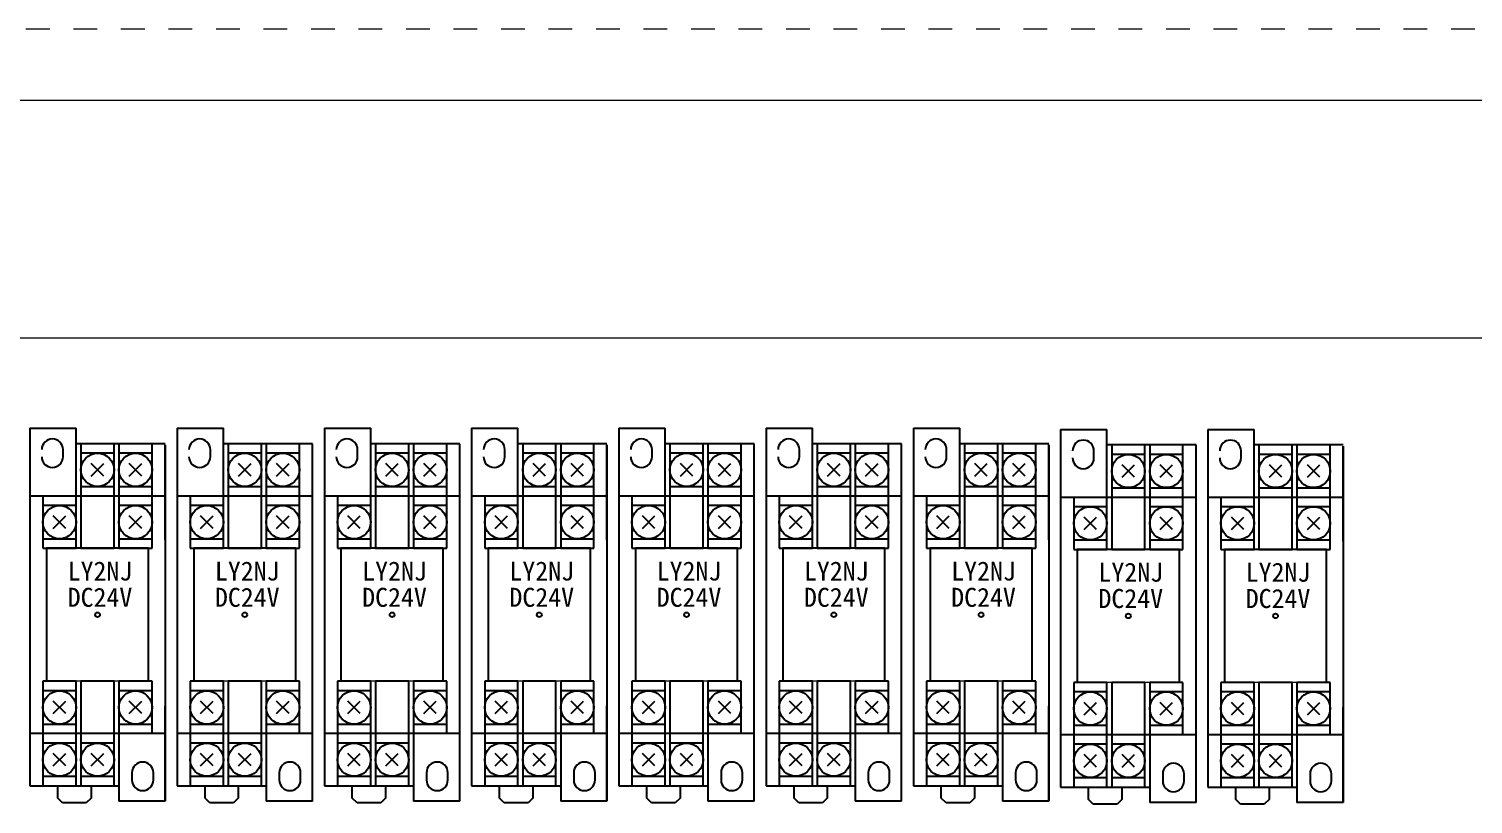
# Model space of a CAD drawing. Extents: x 35123 to 43919, y -4314 to -326.
# Drawn here: x 36348.4 to 36652.4, y -1155.5 to -992.4 of the extents above; entities that cross this region are included whole.
import ezdxf

# ---------------------------------------------------------------- set-up
doc = ezdxf.new("R2010")
doc.units = 0
doc.header["$MEASUREMENT"] = 0
doc.linetypes.add('10', pattern=[20, 5, -5, 5, -5])
for name, color, linetype in [('DIM', 1, 'Continuous'), ('TEXT', 2, 'Continuous'), ('Z_OM_OUTLINE', 7, 'Continuous'), ('外形線', 7, 'Continuous'), ('细实线层', 7, 'Continuous')]:
    doc.layers.add(name, color=color, linetype=linetype)
doc.layers.add('標注', color=95, linetype='Continuous', lineweight=13)

msp = doc.modelspace()

# ---------------------------------------------------------------- linework, layer by layer
at = {"linetype": '10', "lineweight": 0}
msp.add_line((35637.785, -992.352), (36937.785, -992.352), dxfattribs=at)
at = {"linetype": 'Continuous'}
for p, q in [((36377.097, -1079.911, 1339.858), (36377.097, -1154.911, 1339.858)), ((36470.097, -1079.911, 1339.858), (36470.097, -1154.911, 1339.858)), ((36563.097, -1079.911, 1339.858), (36563.097, -1154.911, 1339.858)), ((36625.097, -1080.161, 1339.858), (36625.097, -1155.161, 1339.858)), ((36352.097, -1101.661, 1339.858), (36352.097, -1129.661, 1339.858)), ((36373.598, -1101.661, 1339.858), (36352.097, -1101.661, 1339.858)), ((36373.598, -1129.661, 1339.858), (36373.598, -1101.661, 1339.858)), ((36383.097, -1101.661, 1339.858), (36383.097, -1129.661, 1339.858)), ((36404.598, -1101.661, 1339.858), (36383.097, -1101.661, 1339.858)), ((36404.598, -1129.661, 1339.858), (36404.598, -1101.661, 1339.858)), ((36414.097, -1101.661, 1339.858), (36414.097, -1129.661, 1339.858)), ((36435.598, -1101.661, 1339.858), (36414.097, -1101.661, 1339.858)), ((36435.598, -1129.661, 1339.858), (36435.598, -1101.661, 1339.858)), ((36445.097, -1101.661, 1339.858), (36445.097, -1129.661, 1339.858)), ((36466.598, -1101.661, 1339.858), (36445.097, -1101.661, 1339.858)), ((36466.598, -1129.661, 1339.858), (36466.598, -1101.661, 1339.858)), ((36476.097, -1101.661, 1339.858), (36476.097, -1129.661, 1339.858)), ((36497.598, -1101.661, 1339.858), (36476.097, -1101.661, 1339.858)), ((36497.598, -1129.661, 1339.858), (36497.598, -1101.661, 1339.858)), ((36507.097, -1101.661, 1339.858), (36507.097, -1129.661, 1339.858)), ((36528.598, -1101.661, 1339.858), (36507.097, -1101.661, 1339.858)), ((36528.598, -1129.661, 1339.858), (36528.598, -1101.661, 1339.858)), ((36538.097, -1101.661, 1339.858), (36538.097, -1129.661, 1339.858)), ((36559.598, -1101.661, 1339.858), (36538.097, -1101.661, 1339.858)), ((36559.598, -1129.661, 1339.858), (36559.598, -1101.661, 1339.858)), ((36569.097, -1101.911, 1339.858), (36569.097, -1129.911, 1339.858)), ((36590.598, -1101.911, 1339.858), (36569.097, -1101.911, 1339.858)), ((36590.598, -1129.911, 1339.858), (36590.598, -1101.911, 1339.858)), ((36600.097, -1101.911, 1339.858), (36600.097, -1129.911, 1339.858)), ((36621.598, -1101.911, 1339.858), (36600.097, -1101.911, 1339.858)), ((36621.598, -1129.911, 1339.858), (36621.598, -1101.911, 1339.858))]:
    msp.add_line(p, q, dxfattribs=at)
for p, q in [((36377.097, -1079.911, 1339.858), (36377.097, -1154.911, 1339.858)), ((36377.097, -1079.911, 1339.858), (36377.097, -1154.911, 1339.858)), ((36377.097, -1079.911, 1339.858), (36377.097, -1154.911, 1339.858)), ((36377.097, -1092.911, 1339.858), (36377.097, -1079.911, 1339.858)), ((36377.097, -1079.911, 1339.858), (36377.097, -1099.911, 1339.858)), ((36377.097, -1092.911, 1339.858), (36377.097, -1079.911, 1339.858)), ((36470.097, -1079.911, 1339.858), (36470.097, -1154.911, 1339.858)), ((36470.097, -1079.911, 1339.858), (36470.097, -1154.911, 1339.858)), ((36470.097, -1079.911, 1339.858), (36470.097, -1154.911, 1339.858)), ((36470.097, -1092.911, 1339.858), (36470.097, -1079.911, 1339.858)), ((36470.097, -1079.911, 1339.858), (36470.097, -1099.911, 1339.858)), ((36470.097, -1092.911, 1339.858), (36470.097, -1079.911, 1339.858)), ((36563.097, -1079.911, 1339.858), (36563.097, -1154.911, 1339.858)), ((36563.097, -1079.911, 1339.858), (36563.097, -1154.911, 1339.858)), ((36563.097, -1079.911, 1339.858), (36563.097, -1154.911, 1339.858)), ((36563.097, -1092.911, 1339.858), (36563.097, -1079.911, 1339.858)), ((36563.097, -1079.911, 1339.858), (36563.097, -1099.911, 1339.858)), ((36563.097, -1092.911, 1339.858), (36563.097, -1079.911, 1339.858)), ((36625.097, -1080.161, 1339.858), (36625.097, -1155.161, 1339.858)), ((36625.097, -1080.161, 1339.858), (36625.097, -1155.161, 1339.858)), ((36625.097, -1080.161, 1339.858), (36625.097, -1155.161, 1339.858)), ((36625.097, -1093.161, 1339.858), (36625.097, -1080.161, 1339.858)), ((36625.097, -1080.161, 1339.858), (36625.097, -1100.161, 1339.858)), ((36625.097, -1093.161, 1339.858), (36625.097, -1080.161, 1339.858)), ((36377.097, -1099.911, 1339.858), (36377.097, -1092.911, 1339.858)), ((36377.097, -1099.911, 1339.858), (36377.097, -1092.911, 1339.858)), ((36470.097, -1099.911, 1339.858), (36470.097, -1092.911, 1339.858)), ((36470.097, -1099.911, 1339.858), (36470.097, -1092.911, 1339.858)), ((36563.097, -1099.911, 1339.858), (36563.097, -1092.911, 1339.858)), ((36563.097, -1099.911, 1339.858), (36563.097, -1092.911, 1339.858)), ((36625.097, -1100.161, 1339.858), (36625.097, -1093.161, 1339.858)), ((36625.097, -1100.161, 1339.858), (36625.097, -1093.161, 1339.858)), ((36377.097, -1134.911, 1339.858), (36377.097, -1141.911, 1339.858)), ((36377.097, -1154.911, 1339.858), (36377.097, -1134.911, 1339.858)), ((36377.097, -1154.911, 1339.858), (36377.097, -1134.911, 1339.858)), ((36470.097, -1134.911, 1339.858), (36470.097, -1141.911, 1339.858)), ((36470.097, -1154.911, 1339.858), (36470.097, -1134.911, 1339.858)), ((36470.097, -1154.911, 1339.858), (36470.097, -1134.911, 1339.858)), ((36563.097, -1134.911, 1339.858), (36563.097, -1141.911, 1339.858)), ((36563.097, -1154.911, 1339.858), (36563.097, -1134.911, 1339.858)), ((36563.097, -1154.911, 1339.858), (36563.097, -1134.911, 1339.858)), ((36625.097, -1135.161, 1339.858), (36625.097, -1142.161, 1339.858)), ((36625.097, -1155.161, 1339.858), (36625.097, -1135.161, 1339.858)), ((36625.097, -1155.161, 1339.858), (36625.097, -1135.161, 1339.858))]:
    msp.add_line(p, q)
for centre in [(36362.847, -1115.661, 1339.858), (36393.847, -1115.661, 1339.858), (36424.847, -1115.661, 1339.858), (36455.847, -1115.661, 1339.858), (36486.847, -1115.661, 1339.858), (36517.847, -1115.661, 1339.858), (36548.847, -1115.661, 1339.858), (36579.847, -1115.911, 1339.858), (36610.847, -1115.911, 1339.858)]:
    msp.add_circle(centre, 0.5, dxfattribs=at)
at = {"layer": 'DIM'}
for p, q in [((36377.097, -1079.911, 1339.858), (36377.097, -1154.911, 1339.858)), ((36470.097, -1079.911, 1339.858), (36470.097, -1154.911, 1339.858)), ((36563.097, -1079.911, 1339.858), (36563.097, -1154.911, 1339.858)), ((36625.097, -1080.161, 1339.858), (36625.097, -1155.161, 1339.858))]:
    msp.add_line(p, q, dxfattribs=at)
at = {"layer": 'TEXT', "linetype": 'Continuous'}
for p, q in [((36377.097, -1079.911, 1339.858), (36377.097, -1149.911, 1339.858)), ((36470.097, -1079.911, 1339.858), (36470.097, -1149.911, 1339.858)), ((36563.097, -1079.911, 1339.858), (36563.097, -1149.911, 1339.858)), ((36625.097, -1080.161, 1339.858), (36625.097, -1150.161, 1339.858))]:
    msp.add_line(p, q, dxfattribs=at)
at = {"layer": 'Z_OM_OUTLINE'}
for p, q in [((36348.597, -1076.411, 1339.858), (36358.347, -1076.411, 1339.858)), ((36348.597, -1076.411, 1339.858), (36348.597, -1151.661, 1339.858)), ((36358.347, -1101.661, 1339.858), (36358.347, -1076.411, 1339.858)), ((36379.597, -1076.411, 1339.858), (36389.347, -1076.411, 1339.858)), ((36379.597, -1076.411, 1339.858), (36379.597, -1151.661, 1339.858)), ((36389.347, -1101.661, 1339.858), (36389.347, -1076.411, 1339.858)), ((36410.597, -1076.411, 1339.858), (36420.347, -1076.411, 1339.858)), ((36410.597, -1076.411, 1339.858), (36410.597, -1151.661, 1339.858)), ((36420.347, -1101.661, 1339.858), (36420.347, -1076.411, 1339.858)), ((36441.597, -1076.411, 1339.858), (36451.347, -1076.411, 1339.858)), ((36441.597, -1076.411, 1339.858), (36441.597, -1151.661, 1339.858)), ((36451.347, -1101.661, 1339.858), (36451.347, -1076.411, 1339.858)), ((36472.597, -1076.411, 1339.858), (36482.347, -1076.411, 1339.858)), ((36472.597, -1076.411, 1339.858), (36472.597, -1151.661, 1339.858)), ((36482.347, -1101.661, 1339.858), (36482.347, -1076.411, 1339.858)), ((36503.597, -1076.411, 1339.858), (36513.347, -1076.411, 1339.858)), ((36503.597, -1076.411, 1339.858), (36503.597, -1151.661, 1339.858)), ((36513.347, -1101.661, 1339.858), (36513.347, -1076.411, 1339.858)), ((36534.597, -1076.411, 1339.858), (36544.347, -1076.411, 1339.858)), ((36534.597, -1076.411, 1339.858), (36534.597, -1151.661, 1339.858)), ((36544.347, -1101.661, 1339.858), (36544.347, -1076.411, 1339.858)), ((36565.597, -1076.661, 1339.858), (36575.347, -1076.661, 1339.858)), ((36565.597, -1076.661, 1339.858), (36565.597, -1151.911, 1339.858)), ((36575.347, -1101.911, 1339.858), (36575.347, -1076.661, 1339.858)), ((36596.597, -1076.661, 1339.858), (36606.347, -1076.661, 1339.858)), ((36596.597, -1076.661, 1339.858), (36596.597, -1151.911, 1339.858)), ((36606.347, -1101.911, 1339.858), (36606.347, -1076.661, 1339.858)), ((36355.597, -1082.411, 1339.858), (36355.597, -1080.911, 1339.858)), ((36377.097, -1079.661, 1339.858), (36358.347, -1079.661, 1339.858)), ((36359.347, -1079.661, 1339.858), (36359.347, -1101.661, 1339.858)), ((36366.347, -1081.661, 1339.858), (36359.347, -1081.661, 1339.858)), ((36366.347, -1101.661, 1339.858), (36366.347, -1079.661, 1339.858)), ((36367.347, -1079.661, 1339.858), (36367.347, -1101.661, 1339.858)), ((36374.347, -1081.661, 1339.858), (36367.347, -1081.661, 1339.858)), ((36374.347, -1101.661, 1339.858), (36374.347, -1079.661, 1339.858)), ((36386.597, -1082.411, 1339.858), (36386.597, -1080.911, 1339.858)), ((36408.097, -1079.661, 1339.858), (36389.347, -1079.661, 1339.858)), ((36390.347, -1079.661, 1339.858), (36390.347, -1101.661, 1339.858)), ((36397.347, -1081.661, 1339.858), (36390.347, -1081.661, 1339.858)), ((36397.347, -1101.661, 1339.858), (36397.347, -1079.661, 1339.858)), ((36398.347, -1079.661, 1339.858), (36398.347, -1101.661, 1339.858)), ((36405.347, -1081.661, 1339.858), (36398.347, -1081.661, 1339.858)), ((36405.347, -1101.661, 1339.858), (36405.347, -1079.661, 1339.858)), ((36408.097, -1154.911, 1339.858), (36408.097, -1079.661, 1339.858)), ((36417.597, -1082.411, 1339.858), (36417.597, -1080.911, 1339.858)), ((36439.097, -1079.661, 1339.858), (36420.347, -1079.661, 1339.858)), ((36421.347, -1079.661, 1339.858), (36421.347, -1101.661, 1339.858)), ((36428.347, -1081.661, 1339.858), (36421.347, -1081.661, 1339.858)), ((36428.347, -1101.661, 1339.858), (36428.347, -1079.661, 1339.858)), ((36429.347, -1079.661, 1339.858), (36429.347, -1101.661, 1339.858)), ((36436.347, -1081.661, 1339.858), (36429.347, -1081.661, 1339.858)), ((36436.347, -1101.661, 1339.858), (36436.347, -1079.661, 1339.858)), ((36439.097, -1154.911, 1339.858), (36439.097, -1079.661, 1339.858)), ((36448.597, -1082.411, 1339.858), (36448.597, -1080.911, 1339.858)), ((36470.097, -1079.661, 1339.858), (36451.347, -1079.661, 1339.858)), ((36452.347, -1079.661, 1339.858), (36452.347, -1101.661, 1339.858)), ((36459.347, -1081.661, 1339.858), (36452.347, -1081.661, 1339.858)), ((36459.347, -1101.661, 1339.858), (36459.347, -1079.661, 1339.858)), ((36460.347, -1079.661, 1339.858), (36460.347, -1101.661, 1339.858)), ((36467.347, -1081.661, 1339.858), (36460.347, -1081.661, 1339.858)), ((36467.347, -1101.661, 1339.858), (36467.347, -1079.661, 1339.858)), ((36479.597, -1082.411, 1339.858), (36479.597, -1080.911, 1339.858)), ((36501.097, -1079.661, 1339.858), (36482.347, -1079.661, 1339.858)), ((36483.347, -1079.661, 1339.858), (36483.347, -1101.661, 1339.858)), ((36490.347, -1081.661, 1339.858), (36483.347, -1081.661, 1339.858)), ((36490.347, -1101.661, 1339.858), (36490.347, -1079.661, 1339.858)), ((36491.347, -1079.661, 1339.858), (36491.347, -1101.661, 1339.858)), ((36498.347, -1081.661, 1339.858), (36491.347, -1081.661, 1339.858)), ((36498.347, -1101.661, 1339.858), (36498.347, -1079.661, 1339.858)), ((36501.097, -1154.911, 1339.858), (36501.097, -1079.661, 1339.858)), ((36510.597, -1082.411, 1339.858), (36510.597, -1080.911, 1339.858)), ((36532.097, -1079.661, 1339.858), (36513.347, -1079.661, 1339.858)), ((36514.347, -1079.661, 1339.858), (36514.347, -1101.661, 1339.858)), ((36521.347, -1081.661, 1339.858), (36514.347, -1081.661, 1339.858)), ((36521.347, -1101.661, 1339.858), (36521.347, -1079.661, 1339.858)), ((36522.347, -1079.661, 1339.858), (36522.347, -1101.661, 1339.858)), ((36529.347, -1081.661, 1339.858), (36522.347, -1081.661, 1339.858)), ((36529.347, -1101.661, 1339.858), (36529.347, -1079.661, 1339.858)), ((36532.097, -1154.911, 1339.858), (36532.097, -1079.661, 1339.858)), ((36541.597, -1082.411, 1339.858), (36541.597, -1080.911, 1339.858)), ((36563.097, -1079.661, 1339.858), (36544.347, -1079.661, 1339.858)), ((36545.347, -1079.661, 1339.858), (36545.347, -1101.661, 1339.858)), ((36552.347, -1081.661, 1339.858), (36545.347, -1081.661, 1339.858)), ((36552.347, -1101.661, 1339.858), (36552.347, -1079.661, 1339.858)), ((36553.347, -1079.661, 1339.858), (36553.347, -1101.661, 1339.858)), ((36560.347, -1081.661, 1339.858), (36553.347, -1081.661, 1339.858)), ((36560.347, -1101.661, 1339.858), (36560.347, -1079.661, 1339.858)), ((36572.597, -1082.661, 1339.858), (36572.597, -1081.161, 1339.858)), ((36594.097, -1079.911, 1339.858), (36575.347, -1079.911, 1339.858)), ((36576.347, -1079.911, 1339.858), (36576.347, -1101.911, 1339.858)), ((36583.347, -1081.911, 1339.858), (36576.347, -1081.911, 1339.858)), ((36583.347, -1101.911, 1339.858), (36583.347, -1079.911, 1339.858)), ((36584.347, -1079.911, 1339.858), (36584.347, -1101.911, 1339.858)), ((36591.347, -1081.911, 1339.858), (36584.347, -1081.911, 1339.858)), ((36591.347, -1101.911, 1339.858), (36591.347, -1079.911, 1339.858)), ((36594.097, -1155.161, 1339.858), (36594.097, -1079.911, 1339.858)), ((36603.597, -1082.661, 1339.858), (36603.597, -1081.161, 1339.858)), ((36625.097, -1079.911, 1339.858), (36606.347, -1079.911, 1339.858)), ((36607.347, -1079.911, 1339.858), (36607.347, -1101.911, 1339.858)), ((36614.347, -1081.911, 1339.858), (36607.347, -1081.911, 1339.858)), ((36614.347, -1101.911, 1339.858), (36614.347, -1079.911, 1339.858)), ((36615.347, -1079.911, 1339.858), (36615.347, -1101.911, 1339.858)), ((36622.347, -1081.911, 1339.858), (36615.347, -1081.911, 1339.858)), ((36622.347, -1101.911, 1339.858), (36622.347, -1079.911, 1339.858)), ((36361.537, -1086.472, 1339.858), (36364.158, -1083.85, 1339.858)), ((36364.158, -1086.472, 1339.858), (36361.537, -1083.85, 1339.858)), ((36372.158, -1086.472, 1339.858), (36369.537, -1083.85, 1339.858)), ((36369.537, -1086.472, 1339.858), (36372.158, -1083.85, 1339.858)), ((36392.537, -1086.472, 1339.858), (36395.158, -1083.85, 1339.858)), ((36395.158, -1086.472, 1339.858), (36392.537, -1083.85, 1339.858)), ((36403.158, -1086.472, 1339.858), (36400.537, -1083.85, 1339.858)), ((36400.537, -1086.472, 1339.858), (36403.158, -1083.85, 1339.858)), ((36423.537, -1086.472, 1339.858), (36426.158, -1083.85, 1339.858)), ((36426.158, -1086.472, 1339.858), (36423.537, -1083.85, 1339.858)), ((36434.158, -1086.472, 1339.858), (36431.537, -1083.85, 1339.858)), ((36431.537, -1086.472, 1339.858), (36434.158, -1083.85, 1339.858)), ((36454.537, -1086.472, 1339.858), (36457.158, -1083.85, 1339.858)), ((36457.158, -1086.472, 1339.858), (36454.537, -1083.85, 1339.858)), ((36465.158, -1086.472, 1339.858), (36462.537, -1083.85, 1339.858)), ((36462.537, -1086.472, 1339.858), (36465.158, -1083.85, 1339.858)), ((36485.537, -1086.472, 1339.858), (36488.158, -1083.85, 1339.858)), ((36488.158, -1086.472, 1339.858), (36485.537, -1083.85, 1339.858)), ((36496.158, -1086.472, 1339.858), (36493.537, -1083.85, 1339.858)), ((36493.537, -1086.472, 1339.858), (36496.158, -1083.85, 1339.858)), ((36516.537, -1086.472, 1339.858), (36519.158, -1083.85, 1339.858)), ((36519.158, -1086.472, 1339.858), (36516.537, -1083.85, 1339.858)), ((36527.158, -1086.472, 1339.858), (36524.537, -1083.85, 1339.858)), ((36524.537, -1086.472, 1339.858), (36527.158, -1083.85, 1339.858)), ((36547.537, -1086.472, 1339.858), (36550.158, -1083.85, 1339.858)), ((36550.158, -1086.472, 1339.858), (36547.537, -1083.85, 1339.858)), ((36558.158, -1086.472, 1339.858), (36555.537, -1083.85, 1339.858)), ((36555.537, -1086.472, 1339.858), (36558.158, -1083.85, 1339.858)), ((36578.537, -1086.722, 1339.858), (36581.158, -1084.1, 1339.858)), ((36581.158, -1086.722, 1339.858), (36578.537, -1084.1, 1339.858)), ((36589.158, -1086.722, 1339.858), (36586.537, -1084.1, 1339.858)), ((36586.537, -1086.722, 1339.858), (36589.158, -1084.1, 1339.858)), ((36609.537, -1086.722, 1339.858), (36612.158, -1084.1, 1339.858)), ((36612.158, -1086.722, 1339.858), (36609.537, -1084.1, 1339.858)), ((36620.158, -1086.722, 1339.858), (36617.537, -1084.1, 1339.858)), ((36617.537, -1086.722, 1339.858), (36620.158, -1084.1, 1339.858)), ((36348.597, -1090.661, 1339.858), (36377.097, -1090.661, 1339.858)), ((36351.347, -1090.661, 1339.858), (36351.347, -1101.661, 1339.858)), ((36359.347, -1088.661, 1339.858), (36366.347, -1088.661, 1339.858)), ((36367.347, -1088.661, 1339.858), (36374.347, -1088.661, 1339.858)), ((36379.597, -1090.661, 1339.858), (36408.097, -1090.661, 1339.858)), ((36382.347, -1090.661, 1339.858), (36382.347, -1101.661, 1339.858)), ((36390.347, -1088.661, 1339.858), (36397.347, -1088.661, 1339.858)), ((36398.347, -1088.661, 1339.858), (36405.347, -1088.661, 1339.858)), ((36410.597, -1090.661, 1339.858), (36439.097, -1090.661, 1339.858)), ((36413.347, -1090.661, 1339.858), (36413.347, -1101.661, 1339.858)), ((36421.347, -1088.661, 1339.858), (36428.347, -1088.661, 1339.858)), ((36429.347, -1088.661, 1339.858), (36436.347, -1088.661, 1339.858)), ((36441.597, -1090.661, 1339.858), (36470.097, -1090.661, 1339.858)), ((36444.347, -1090.661, 1339.858), (36444.347, -1101.661, 1339.858)), ((36452.347, -1088.661, 1339.858), (36459.347, -1088.661, 1339.858)), ((36460.347, -1088.661, 1339.858), (36467.347, -1088.661, 1339.858)), ((36472.597, -1090.661, 1339.858), (36501.097, -1090.661, 1339.858)), ((36475.347, -1090.661, 1339.858), (36475.347, -1101.661, 1339.858)), ((36483.347, -1088.661, 1339.858), (36490.347, -1088.661, 1339.858)), ((36491.347, -1088.661, 1339.858), (36498.347, -1088.661, 1339.858)), ((36503.597, -1090.661, 1339.858), (36532.097, -1090.661, 1339.858)), ((36506.347, -1090.661, 1339.858), (36506.347, -1101.661, 1339.858)), ((36514.347, -1088.661, 1339.858), (36521.347, -1088.661, 1339.858)), ((36522.347, -1088.661, 1339.858), (36529.347, -1088.661, 1339.858)), ((36534.597, -1090.661, 1339.858), (36563.097, -1090.661, 1339.858)), ((36537.347, -1090.661, 1339.858), (36537.347, -1101.661, 1339.858)), ((36545.347, -1088.661, 1339.858), (36552.347, -1088.661, 1339.858)), ((36553.347, -1088.661, 1339.858), (36560.347, -1088.661, 1339.858)), ((36565.597, -1090.911, 1339.858), (36594.097, -1090.911, 1339.858)), ((36568.347, -1090.911, 1339.858), (36568.347, -1101.911, 1339.858)), ((36576.347, -1088.911, 1339.858), (36583.347, -1088.911, 1339.858)), ((36584.347, -1088.911, 1339.858), (36591.347, -1088.911, 1339.858)), ((36596.597, -1090.911, 1339.858), (36625.097, -1090.911, 1339.858)), ((36599.347, -1090.911, 1339.858), (36599.347, -1101.911, 1339.858)), ((36607.347, -1088.911, 1339.858), (36614.347, -1088.911, 1339.858)), ((36615.347, -1088.911, 1339.858), (36622.347, -1088.911, 1339.858)), ((36358.347, -1092.661, 1339.858), (36351.347, -1092.661, 1339.858)), ((36374.347, -1092.661, 1339.858), (36367.347, -1092.661, 1339.858)), ((36389.347, -1092.661, 1339.858), (36382.347, -1092.661, 1339.858)), ((36405.347, -1092.661, 1339.858), (36398.347, -1092.661, 1339.858)), ((36420.347, -1092.661, 1339.858), (36413.347, -1092.661, 1339.858)), ((36436.347, -1092.661, 1339.858), (36429.347, -1092.661, 1339.858)), ((36451.347, -1092.661, 1339.858), (36444.347, -1092.661, 1339.858)), ((36467.347, -1092.661, 1339.858), (36460.347, -1092.661, 1339.858)), ((36482.347, -1092.661, 1339.858), (36475.347, -1092.661, 1339.858)), ((36498.347, -1092.661, 1339.858), (36491.347, -1092.661, 1339.858)), ((36513.347, -1092.661, 1339.858), (36506.347, -1092.661, 1339.858)), ((36529.347, -1092.661, 1339.858), (36522.347, -1092.661, 1339.858)), ((36544.347, -1092.661, 1339.858), (36537.347, -1092.661, 1339.858)), ((36560.347, -1092.661, 1339.858), (36553.347, -1092.661, 1339.858)), ((36575.347, -1092.911, 1339.858), (36568.347, -1092.911, 1339.858)), ((36591.347, -1092.911, 1339.858), (36584.347, -1092.911, 1339.858)), ((36606.347, -1092.911, 1339.858), (36599.347, -1092.911, 1339.858)), ((36622.347, -1092.911, 1339.858), (36615.347, -1092.911, 1339.858)), ((36356.158, -1097.472, 1339.858), (36353.537, -1094.85, 1339.858)), ((36353.537, -1097.472, 1339.858), (36356.158, -1094.85, 1339.858)), ((36372.158, -1097.472, 1339.858), (36369.537, -1094.85, 1339.858)), ((36369.537, -1097.472, 1339.858), (36372.158, -1094.85, 1339.858)), ((36387.158, -1097.472, 1339.858), (36384.537, -1094.85, 1339.858)), ((36384.537, -1097.472, 1339.858), (36387.158, -1094.85, 1339.858)), ((36403.158, -1097.472, 1339.858), (36400.537, -1094.85, 1339.858)), ((36400.537, -1097.472, 1339.858), (36403.158, -1094.85, 1339.858)), ((36418.158, -1097.472, 1339.858), (36415.537, -1094.85, 1339.858)), ((36415.537, -1097.472, 1339.858), (36418.158, -1094.85, 1339.858)), ((36434.158, -1097.472, 1339.858), (36431.537, -1094.85, 1339.858)), ((36431.537, -1097.472, 1339.858), (36434.158, -1094.85, 1339.858)), ((36449.158, -1097.472, 1339.858), (36446.537, -1094.85, 1339.858)), ((36446.537, -1097.472, 1339.858), (36449.158, -1094.85, 1339.858)), ((36465.158, -1097.472, 1339.858), (36462.537, -1094.85, 1339.858)), ((36462.537, -1097.472, 1339.858), (36465.158, -1094.85, 1339.858)), ((36480.158, -1097.472, 1339.858), (36477.537, -1094.85, 1339.858)), ((36477.537, -1097.472, 1339.858), (36480.158, -1094.85, 1339.858)), ((36496.158, -1097.472, 1339.858), (36493.537, -1094.85, 1339.858)), ((36493.537, -1097.472, 1339.858), (36496.158, -1094.85, 1339.858)), ((36511.158, -1097.472, 1339.858), (36508.537, -1094.85, 1339.858)), ((36508.537, -1097.472, 1339.858), (36511.158, -1094.85, 1339.858)), ((36527.158, -1097.472, 1339.858), (36524.537, -1094.85, 1339.858)), ((36524.537, -1097.472, 1339.858), (36527.158, -1094.85, 1339.858)), ((36542.158, -1097.472, 1339.858), (36539.537, -1094.85, 1339.858)), ((36539.537, -1097.472, 1339.858), (36542.158, -1094.85, 1339.858)), ((36558.158, -1097.472, 1339.858), (36555.537, -1094.85, 1339.858)), ((36555.537, -1097.472, 1339.858), (36558.158, -1094.85, 1339.858)), ((36573.158, -1097.722, 1339.858), (36570.537, -1095.1, 1339.858)), ((36570.537, -1097.722, 1339.858), (36573.158, -1095.1, 1339.858)), ((36589.158, -1097.722, 1339.858), (36586.537, -1095.1, 1339.858)), ((36586.537, -1097.722, 1339.858), (36589.158, -1095.1, 1339.858)), ((36604.158, -1097.722, 1339.858), (36601.537, -1095.1, 1339.858)), ((36601.537, -1097.722, 1339.858), (36604.158, -1095.1, 1339.858)), ((36620.158, -1097.722, 1339.858), (36617.537, -1095.1, 1339.858)), ((36617.537, -1097.722, 1339.858), (36620.158, -1095.1, 1339.858)), ((36351.347, -1099.661, 1339.858), (36358.347, -1099.661, 1339.858)), ((36367.347, -1099.661, 1339.858), (36374.347, -1099.661, 1339.858)), ((36382.347, -1099.661, 1339.858), (36389.347, -1099.661, 1339.858)), ((36398.347, -1099.661, 1339.858), (36405.347, -1099.661, 1339.858)), ((36413.347, -1099.661, 1339.858), (36420.347, -1099.661, 1339.858)), ((36429.347, -1099.661, 1339.858), (36436.347, -1099.661, 1339.858)), ((36444.347, -1099.661, 1339.858), (36451.347, -1099.661, 1339.858)), ((36460.347, -1099.661, 1339.858), (36467.347, -1099.661, 1339.858)), ((36475.347, -1099.661, 1339.858), (36482.347, -1099.661, 1339.858)), ((36491.347, -1099.661, 1339.858), (36498.347, -1099.661, 1339.858)), ((36506.347, -1099.661, 1339.858), (36513.347, -1099.661, 1339.858)), ((36522.347, -1099.661, 1339.858), (36529.347, -1099.661, 1339.858)), ((36537.347, -1099.661, 1339.858), (36544.347, -1099.661, 1339.858)), ((36553.347, -1099.661, 1339.858), (36560.347, -1099.661, 1339.858)), ((36568.347, -1099.911, 1339.858), (36575.347, -1099.911, 1339.858)), ((36584.347, -1099.911, 1339.858), (36591.347, -1099.911, 1339.858)), ((36599.347, -1099.911, 1339.858), (36606.347, -1099.911, 1339.858)), ((36615.347, -1099.911, 1339.858), (36622.347, -1099.911, 1339.858)), ((36351.347, -1101.661, 1339.858), (36358.347, -1101.661, 1339.858)), ((36359.347, -1101.661, 1339.858), (36366.347, -1101.661, 1339.858)), ((36367.347, -1101.661, 1339.858), (36374.347, -1101.661, 1339.858)), ((36382.347, -1101.661, 1339.858), (36389.347, -1101.661, 1339.858)), ((36390.347, -1101.661, 1339.858), (36397.347, -1101.661, 1339.858)), ((36398.347, -1101.661, 1339.858), (36405.347, -1101.661, 1339.858)), ((36413.347, -1101.661, 1339.858), (36420.347, -1101.661, 1339.858)), ((36421.347, -1101.661, 1339.858), (36428.347, -1101.661, 1339.858)), ((36429.347, -1101.661, 1339.858), (36436.347, -1101.661, 1339.858)), ((36444.347, -1101.661, 1339.858), (36451.347, -1101.661, 1339.858)), ((36452.347, -1101.661, 1339.858), (36459.347, -1101.661, 1339.858)), ((36460.347, -1101.661, 1339.858), (36467.347, -1101.661, 1339.858)), ((36475.347, -1101.661, 1339.858), (36482.347, -1101.661, 1339.858)), ((36483.347, -1101.661, 1339.858), (36490.347, -1101.661, 1339.858)), ((36491.347, -1101.661, 1339.858), (36498.347, -1101.661, 1339.858)), ((36506.347, -1101.661, 1339.858), (36513.347, -1101.661, 1339.858)), ((36514.347, -1101.661, 1339.858), (36521.347, -1101.661, 1339.858)), ((36522.347, -1101.661, 1339.858), (36529.347, -1101.661, 1339.858)), ((36537.347, -1101.661, 1339.858), (36544.347, -1101.661, 1339.858)), ((36545.347, -1101.661, 1339.858), (36552.347, -1101.661, 1339.858)), ((36553.347, -1101.661, 1339.858), (36560.347, -1101.661, 1339.858)), ((36568.347, -1101.911, 1339.858), (36575.347, -1101.911, 1339.858)), ((36576.347, -1101.911, 1339.858), (36583.347, -1101.911, 1339.858)), ((36584.347, -1101.911, 1339.858), (36591.347, -1101.911, 1339.858)), ((36599.347, -1101.911, 1339.858), (36606.347, -1101.911, 1339.858)), ((36607.347, -1101.911, 1339.858), (36614.347, -1101.911, 1339.858)), ((36615.347, -1101.911, 1339.858), (36622.347, -1101.911, 1339.858)), ((36358.347, -1129.661, 1339.858), (36351.347, -1129.661, 1339.858)), ((36351.347, -1129.661, 1339.858), (36351.347, -1151.661, 1339.858)), ((36358.347, -1151.661, 1339.858), (36358.347, -1129.661, 1339.858)), ((36366.347, -1129.661, 1339.858), (36359.347, -1129.661, 1339.858)), ((36359.347, -1129.661, 1339.858), (36359.347, -1151.661, 1339.858)), ((36366.347, -1151.661, 1339.858), (36366.347, -1129.661, 1339.858)), ((36374.347, -1129.661, 1339.858), (36367.347, -1129.661, 1339.858)), ((36367.347, -1129.661, 1339.858), (36367.347, -1154.911, 1339.858)), ((36374.347, -1140.661, 1339.858), (36374.347, -1129.661, 1339.858)), ((36389.347, -1129.661, 1339.858), (36382.347, -1129.661, 1339.858)), ((36382.347, -1129.661, 1339.858), (36382.347, -1151.661, 1339.858)), ((36389.347, -1151.661, 1339.858), (36389.347, -1129.661, 1339.858)), ((36397.347, -1129.661, 1339.858), (36390.347, -1129.661, 1339.858)), ((36390.347, -1129.661, 1339.858), (36390.347, -1151.661, 1339.858)), ((36397.347, -1151.661, 1339.858), (36397.347, -1129.661, 1339.858)), ((36405.347, -1129.661, 1339.858), (36398.347, -1129.661, 1339.858)), ((36398.347, -1129.661, 1339.858), (36398.347, -1154.911, 1339.858)), ((36405.347, -1140.661, 1339.858), (36405.347, -1129.661, 1339.858)), ((36420.347, -1129.661, 1339.858), (36413.347, -1129.661, 1339.858)), ((36413.347, -1129.661, 1339.858), (36413.347, -1151.661, 1339.858)), ((36420.347, -1151.661, 1339.858), (36420.347, -1129.661, 1339.858)), ((36428.347, -1129.661, 1339.858), (36421.347, -1129.661, 1339.858)), ((36421.347, -1129.661, 1339.858), (36421.347, -1151.661, 1339.858)), ((36428.347, -1151.661, 1339.858), (36428.347, -1129.661, 1339.858)), ((36436.347, -1129.661, 1339.858), (36429.347, -1129.661, 1339.858)), ((36429.347, -1129.661, 1339.858), (36429.347, -1154.911, 1339.858)), ((36436.347, -1140.661, 1339.858), (36436.347, -1129.661, 1339.858)), ((36451.347, -1129.661, 1339.858), (36444.347, -1129.661, 1339.858)), ((36444.347, -1129.661, 1339.858), (36444.347, -1151.661, 1339.858)), ((36451.347, -1151.661, 1339.858), (36451.347, -1129.661, 1339.858)), ((36459.347, -1129.661, 1339.858), (36452.347, -1129.661, 1339.858)), ((36452.347, -1129.661, 1339.858), (36452.347, -1151.661, 1339.858)), ((36459.347, -1151.661, 1339.858), (36459.347, -1129.661, 1339.858)), ((36467.347, -1129.661, 1339.858), (36460.347, -1129.661, 1339.858)), ((36460.347, -1129.661, 1339.858), (36460.347, -1154.911, 1339.858)), ((36467.347, -1140.661, 1339.858), (36467.347, -1129.661, 1339.858)), ((36482.347, -1129.661, 1339.858), (36475.347, -1129.661, 1339.858)), ((36475.347, -1129.661, 1339.858), (36475.347, -1151.661, 1339.858)), ((36482.347, -1151.661, 1339.858), (36482.347, -1129.661, 1339.858)), ((36490.347, -1129.661, 1339.858), (36483.347, -1129.661, 1339.858)), ((36483.347, -1129.661, 1339.858), (36483.347, -1151.661, 1339.858)), ((36490.347, -1151.661, 1339.858), (36490.347, -1129.661, 1339.858)), ((36498.347, -1129.661, 1339.858), (36491.347, -1129.661, 1339.858)), ((36491.347, -1129.661, 1339.858), (36491.347, -1154.911, 1339.858)), ((36498.347, -1140.661, 1339.858), (36498.347, -1129.661, 1339.858)), ((36513.347, -1129.661, 1339.858), (36506.347, -1129.661, 1339.858)), ((36506.347, -1129.661, 1339.858), (36506.347, -1151.661, 1339.858)), ((36513.347, -1151.661, 1339.858), (36513.347, -1129.661, 1339.858)), ((36521.347, -1129.661, 1339.858), (36514.347, -1129.661, 1339.858)), ((36514.347, -1129.661, 1339.858), (36514.347, -1151.661, 1339.858)), ((36521.347, -1151.661, 1339.858), (36521.347, -1129.661, 1339.858)), ((36529.347, -1129.661, 1339.858), (36522.347, -1129.661, 1339.858)), ((36522.347, -1129.661, 1339.858), (36522.347, -1154.911, 1339.858)), ((36529.347, -1140.661, 1339.858), (36529.347, -1129.661, 1339.858)), ((36544.347, -1129.661, 1339.858), (36537.347, -1129.661, 1339.858)), ((36537.347, -1129.661, 1339.858), (36537.347, -1151.661, 1339.858)), ((36544.347, -1151.661, 1339.858), (36544.347, -1129.661, 1339.858)), ((36552.347, -1129.661, 1339.858), (36545.347, -1129.661, 1339.858)), ((36545.347, -1129.661, 1339.858), (36545.347, -1151.661, 1339.858)), ((36552.347, -1151.661, 1339.858), (36552.347, -1129.661, 1339.858)), ((36560.347, -1129.661, 1339.858), (36553.347, -1129.661, 1339.858)), ((36553.347, -1129.661, 1339.858), (36553.347, -1154.911, 1339.858)), ((36560.347, -1140.661, 1339.858), (36560.347, -1129.661, 1339.858)), ((36575.347, -1129.911, 1339.858), (36568.347, -1129.911, 1339.858)), ((36568.347, -1129.911, 1339.858), (36568.347, -1151.911, 1339.858)), ((36575.347, -1151.911, 1339.858), (36575.347, -1129.911, 1339.858)), ((36583.347, -1129.911, 1339.858), (36576.347, -1129.911, 1339.858)), ((36576.347, -1129.911, 1339.858), (36576.347, -1151.911, 1339.858)), ((36583.347, -1151.911, 1339.858), (36583.347, -1129.911, 1339.858)), ((36591.347, -1129.911, 1339.858), (36584.347, -1129.911, 1339.858)), ((36584.347, -1129.911, 1339.858), (36584.347, -1155.161, 1339.858)), ((36591.347, -1140.911, 1339.858), (36591.347, -1129.911, 1339.858)), ((36606.347, -1129.911, 1339.858), (36599.347, -1129.911, 1339.858)), ((36599.347, -1129.911, 1339.858), (36599.347, -1151.911, 1339.858)), ((36606.347, -1151.911, 1339.858), (36606.347, -1129.911, 1339.858)), ((36614.347, -1129.911, 1339.858), (36607.347, -1129.911, 1339.858)), ((36607.347, -1129.911, 1339.858), (36607.347, -1151.911, 1339.858)), ((36614.347, -1151.911, 1339.858), (36614.347, -1129.911, 1339.858)), ((36622.347, -1129.911, 1339.858), (36615.347, -1129.911, 1339.858)), ((36615.347, -1129.911, 1339.858), (36615.347, -1155.161, 1339.858)), ((36622.347, -1140.911, 1339.858), (36622.347, -1129.911, 1339.858)), ((36358.347, -1131.661, 1339.858), (36351.347, -1131.661, 1339.858)), ((36356.158, -1136.472, 1339.858), (36353.537, -1133.85, 1339.858)), ((36353.537, -1136.472, 1339.858), (36356.158, -1133.85, 1339.858)), ((36374.347, -1131.661, 1339.858), (36367.347, -1131.661, 1339.858)), ((36372.158, -1136.472, 1339.858), (36369.537, -1133.85, 1339.858)), ((36369.537, -1136.472, 1339.858), (36372.158, -1133.85, 1339.858)), ((36389.347, -1131.661, 1339.858), (36382.347, -1131.661, 1339.858)), ((36387.158, -1136.472, 1339.858), (36384.537, -1133.85, 1339.858)), ((36384.537, -1136.472, 1339.858), (36387.158, -1133.85, 1339.858)), ((36405.347, -1131.661, 1339.858), (36398.347, -1131.661, 1339.858)), ((36403.158, -1136.472, 1339.858), (36400.537, -1133.85, 1339.858)), ((36400.537, -1136.472, 1339.858), (36403.158, -1133.85, 1339.858)), ((36420.347, -1131.661, 1339.858), (36413.347, -1131.661, 1339.858)), ((36418.158, -1136.472, 1339.858), (36415.537, -1133.85, 1339.858)), ((36415.537, -1136.472, 1339.858), (36418.158, -1133.85, 1339.858)), ((36436.347, -1131.661, 1339.858), (36429.347, -1131.661, 1339.858)), ((36434.158, -1136.472, 1339.858), (36431.537, -1133.85, 1339.858)), ((36431.537, -1136.472, 1339.858), (36434.158, -1133.85, 1339.858)), ((36451.347, -1131.661, 1339.858), (36444.347, -1131.661, 1339.858)), ((36449.158, -1136.472, 1339.858), (36446.537, -1133.85, 1339.858)), ((36446.537, -1136.472, 1339.858), (36449.158, -1133.85, 1339.858)), ((36467.347, -1131.661, 1339.858), (36460.347, -1131.661, 1339.858)), ((36465.158, -1136.472, 1339.858), (36462.537, -1133.85, 1339.858)), ((36462.537, -1136.472, 1339.858), (36465.158, -1133.85, 1339.858)), ((36482.347, -1131.661, 1339.858), (36475.347, -1131.661, 1339.858)), ((36480.158, -1136.472, 1339.858), (36477.537, -1133.85, 1339.858)), ((36477.537, -1136.472, 1339.858), (36480.158, -1133.85, 1339.858)), ((36498.347, -1131.661, 1339.858), (36491.347, -1131.661, 1339.858)), ((36496.158, -1136.472, 1339.858), (36493.537, -1133.85, 1339.858)), ((36493.537, -1136.472, 1339.858), (36496.158, -1133.85, 1339.858)), ((36513.347, -1131.661, 1339.858), (36506.347, -1131.661, 1339.858)), ((36511.158, -1136.472, 1339.858), (36508.537, -1133.85, 1339.858)), ((36508.537, -1136.472, 1339.858), (36511.158, -1133.85, 1339.858)), ((36529.347, -1131.661, 1339.858), (36522.347, -1131.661, 1339.858)), ((36527.158, -1136.472, 1339.858), (36524.537, -1133.85, 1339.858)), ((36524.537, -1136.472, 1339.858), (36527.158, -1133.85, 1339.858)), ((36544.347, -1131.661, 1339.858), (36537.347, -1131.661, 1339.858)), ((36542.158, -1136.472, 1339.858), (36539.537, -1133.85, 1339.858)), ((36539.537, -1136.472, 1339.858), (36542.158, -1133.85, 1339.858)), ((36560.347, -1131.661, 1339.858), (36553.347, -1131.661, 1339.858)), ((36558.158, -1136.472, 1339.858), (36555.537, -1133.85, 1339.858)), ((36555.537, -1136.472, 1339.858), (36558.158, -1133.85, 1339.858)), ((36575.347, -1131.911, 1339.858), (36568.347, -1131.911, 1339.858)), ((36591.347, -1131.911, 1339.858), (36584.347, -1131.911, 1339.858)), ((36606.347, -1131.911, 1339.858), (36599.347, -1131.911, 1339.858)), ((36622.347, -1131.911, 1339.858), (36615.347, -1131.911, 1339.858)), ((36573.158, -1136.722, 1339.858), (36570.537, -1134.1, 1339.858)), ((36570.537, -1136.722, 1339.858), (36573.158, -1134.1, 1339.858)), ((36589.158, -1136.722, 1339.858), (36586.537, -1134.1, 1339.858)), ((36586.537, -1136.722, 1339.858), (36589.158, -1134.1, 1339.858)), ((36604.158, -1136.722, 1339.858), (36601.537, -1134.1, 1339.858)), ((36601.537, -1136.722, 1339.858), (36604.158, -1134.1, 1339.858)), ((36620.158, -1136.722, 1339.858), (36617.537, -1134.1, 1339.858)), ((36617.537, -1136.722, 1339.858), (36620.158, -1134.1, 1339.858)), ((36351.347, -1138.661, 1339.858), (36358.347, -1138.661, 1339.858)), ((36367.347, -1138.661, 1339.858), (36374.347, -1138.661, 1339.858)), ((36382.347, -1138.661, 1339.858), (36389.347, -1138.661, 1339.858)), ((36398.347, -1138.661, 1339.858), (36405.347, -1138.661, 1339.858)), ((36413.347, -1138.661, 1339.858), (36420.347, -1138.661, 1339.858)), ((36429.347, -1138.661, 1339.858), (36436.347, -1138.661, 1339.858)), ((36444.347, -1138.661, 1339.858), (36451.347, -1138.661, 1339.858)), ((36460.347, -1138.661, 1339.858), (36467.347, -1138.661, 1339.858)), ((36475.347, -1138.661, 1339.858), (36482.347, -1138.661, 1339.858)), ((36491.347, -1138.661, 1339.858), (36498.347, -1138.661, 1339.858)), ((36506.347, -1138.661, 1339.858), (36513.347, -1138.661, 1339.858)), ((36522.347, -1138.661, 1339.858), (36529.347, -1138.661, 1339.858)), ((36537.347, -1138.661, 1339.858), (36544.347, -1138.661, 1339.858)), ((36553.347, -1138.661, 1339.858), (36560.347, -1138.661, 1339.858)), ((36568.347, -1138.911, 1339.858), (36575.347, -1138.911, 1339.858)), ((36584.347, -1138.911, 1339.858), (36591.347, -1138.911, 1339.858)), ((36599.347, -1138.911, 1339.858), (36606.347, -1138.911, 1339.858)), ((36615.347, -1138.911, 1339.858), (36622.347, -1138.911, 1339.858)), ((36377.097, -1140.661, 1339.858), (36348.597, -1140.661, 1339.858)), ((36358.347, -1142.661, 1339.858), (36351.347, -1142.661, 1339.858)), ((36366.347, -1142.661, 1339.858), (36359.347, -1142.661, 1339.858)), ((36408.097, -1140.661, 1339.858), (36379.597, -1140.661, 1339.858)), ((36389.347, -1142.661, 1339.858), (36382.347, -1142.661, 1339.858)), ((36397.347, -1142.661, 1339.858), (36390.347, -1142.661, 1339.858)), ((36439.097, -1140.661, 1339.858), (36410.597, -1140.661, 1339.858)), ((36420.347, -1142.661, 1339.858), (36413.347, -1142.661, 1339.858)), ((36428.347, -1142.661, 1339.858), (36421.347, -1142.661, 1339.858)), ((36470.097, -1140.661, 1339.858), (36441.597, -1140.661, 1339.858)), ((36451.347, -1142.661, 1339.858), (36444.347, -1142.661, 1339.858)), ((36459.347, -1142.661, 1339.858), (36452.347, -1142.661, 1339.858)), ((36501.097, -1140.661, 1339.858), (36472.597, -1140.661, 1339.858)), ((36482.347, -1142.661, 1339.858), (36475.347, -1142.661, 1339.858)), ((36490.347, -1142.661, 1339.858), (36483.347, -1142.661, 1339.858)), ((36532.097, -1140.661, 1339.858), (36503.597, -1140.661, 1339.858)), ((36513.347, -1142.661, 1339.858), (36506.347, -1142.661, 1339.858)), ((36521.347, -1142.661, 1339.858), (36514.347, -1142.661, 1339.858)), ((36563.097, -1140.661, 1339.858), (36534.597, -1140.661, 1339.858)), ((36544.347, -1142.661, 1339.858), (36537.347, -1142.661, 1339.858)), ((36552.347, -1142.661, 1339.858), (36545.347, -1142.661, 1339.858)), ((36594.097, -1140.911, 1339.858), (36565.597, -1140.911, 1339.858)), ((36575.347, -1142.911, 1339.858), (36568.347, -1142.911, 1339.858)), ((36583.347, -1142.911, 1339.858), (36576.347, -1142.911, 1339.858)), ((36625.097, -1140.911, 1339.858), (36596.597, -1140.911, 1339.858)), ((36606.347, -1142.911, 1339.858), (36599.347, -1142.911, 1339.858)), ((36614.347, -1142.911, 1339.858), (36607.347, -1142.911, 1339.858)), ((36356.158, -1147.472, 1339.858), (36353.537, -1144.85, 1339.858)), ((36353.537, -1147.472, 1339.858), (36356.158, -1144.85, 1339.858)), ((36364.158, -1147.472, 1339.858), (36361.537, -1144.85, 1339.858)), ((36361.537, -1147.472, 1339.858), (36364.158, -1144.85, 1339.858)), ((36387.158, -1147.472, 1339.858), (36384.537, -1144.85, 1339.858)), ((36384.537, -1147.472, 1339.858), (36387.158, -1144.85, 1339.858)), ((36395.158, -1147.472, 1339.858), (36392.537, -1144.85, 1339.858)), ((36392.537, -1147.472, 1339.858), (36395.158, -1144.85, 1339.858)), ((36418.158, -1147.472, 1339.858), (36415.537, -1144.85, 1339.858)), ((36415.537, -1147.472, 1339.858), (36418.158, -1144.85, 1339.858)), ((36426.158, -1147.472, 1339.858), (36423.537, -1144.85, 1339.858)), ((36423.537, -1147.472, 1339.858), (36426.158, -1144.85, 1339.858)), ((36449.158, -1147.472, 1339.858), (36446.537, -1144.85, 1339.858)), ((36446.537, -1147.472, 1339.858), (36449.158, -1144.85, 1339.858)), ((36457.158, -1147.472, 1339.858), (36454.537, -1144.85, 1339.858)), ((36454.537, -1147.472, 1339.858), (36457.158, -1144.85, 1339.858)), ((36480.158, -1147.472, 1339.858), (36477.537, -1144.85, 1339.858)), ((36477.537, -1147.472, 1339.858), (36480.158, -1144.85, 1339.858)), ((36488.158, -1147.472, 1339.858), (36485.537, -1144.85, 1339.858)), ((36485.537, -1147.472, 1339.858), (36488.158, -1144.85, 1339.858)), ((36511.158, -1147.472, 1339.858), (36508.537, -1144.85, 1339.858)), ((36508.537, -1147.472, 1339.858), (36511.158, -1144.85, 1339.858)), ((36519.158, -1147.472, 1339.858), (36516.537, -1144.85, 1339.858)), ((36516.537, -1147.472, 1339.858), (36519.158, -1144.85, 1339.858)), ((36542.158, -1147.472, 1339.858), (36539.537, -1144.85, 1339.858)), ((36539.537, -1147.472, 1339.858), (36542.158, -1144.85, 1339.858)), ((36550.158, -1147.472, 1339.858), (36547.537, -1144.85, 1339.858)), ((36547.537, -1147.472, 1339.858), (36550.158, -1144.85, 1339.858)), ((36573.158, -1147.722, 1339.858), (36570.537, -1145.1, 1339.858)), ((36570.537, -1147.722, 1339.858), (36573.158, -1145.1, 1339.858)), ((36581.158, -1147.722, 1339.858), (36578.537, -1145.1, 1339.858)), ((36578.537, -1147.722, 1339.858), (36581.158, -1145.1, 1339.858)), ((36604.158, -1147.722, 1339.858), (36601.537, -1145.1, 1339.858)), ((36601.537, -1147.722, 1339.858), (36604.158, -1145.1, 1339.858)), ((36612.158, -1147.722, 1339.858), (36609.537, -1145.1, 1339.858)), ((36609.537, -1147.722, 1339.858), (36612.158, -1145.1, 1339.858)), ((36370.097, -1148.911, 1339.858), (36370.097, -1150.411, 1339.858)), ((36374.597, -1150.411, 1339.858), (36374.597, -1148.911, 1339.858)), ((36401.097, -1148.911, 1339.858), (36401.097, -1150.411, 1339.858)), ((36405.597, -1150.411, 1339.858), (36405.597, -1148.911, 1339.858)), ((36432.097, -1148.911, 1339.858), (36432.097, -1150.411, 1339.858)), ((36436.597, -1150.411, 1339.858), (36436.597, -1148.911, 1339.858)), ((36463.097, -1148.911, 1339.858), (36463.097, -1150.411, 1339.858)), ((36467.597, -1150.411, 1339.858), (36467.597, -1148.911, 1339.858)), ((36494.097, -1148.911, 1339.858), (36494.097, -1150.411, 1339.858)), ((36498.597, -1150.411, 1339.858), (36498.597, -1148.911, 1339.858)), ((36525.097, -1148.911, 1339.858), (36525.097, -1150.411, 1339.858)), ((36529.597, -1150.411, 1339.858), (36529.597, -1148.911, 1339.858)), ((36556.097, -1148.911, 1339.858), (36556.097, -1150.411, 1339.858)), ((36560.597, -1150.411, 1339.858), (36560.597, -1148.911, 1339.858)), ((36587.097, -1149.161, 1339.858), (36587.097, -1150.661, 1339.858)), ((36591.597, -1150.661, 1339.858), (36591.597, -1149.161, 1339.858)), ((36618.097, -1149.161, 1339.858), (36618.097, -1150.661, 1339.858)), ((36622.597, -1150.661, 1339.858), (36622.597, -1149.161, 1339.858)), ((36348.597, -1151.661, 1339.858), (36367.347, -1151.661, 1339.858)), ((36351.347, -1149.661, 1339.858), (36358.347, -1149.661, 1339.858)), ((36354.472, -1154.261, 1339.858), (36354.472, -1151.661, 1339.858)), ((36359.347, -1149.661, 1339.858), (36366.347, -1149.661, 1339.858)), ((36361.472, -1151.661, 1339.858), (36361.472, -1154.261, 1339.858)), ((36379.597, -1151.661, 1339.858), (36398.347, -1151.661, 1339.858)), ((36382.347, -1149.661, 1339.858), (36389.347, -1149.661, 1339.858)), ((36385.472, -1154.261, 1339.858), (36385.472, -1151.661, 1339.858)), ((36390.347, -1149.661, 1339.858), (36397.347, -1149.661, 1339.858)), ((36392.472, -1151.661, 1339.858), (36392.472, -1154.261, 1339.858)), ((36410.597, -1151.661, 1339.858), (36429.347, -1151.661, 1339.858)), ((36413.347, -1149.661, 1339.858), (36420.347, -1149.661, 1339.858)), ((36416.472, -1154.261, 1339.858), (36416.472, -1151.661, 1339.858)), ((36421.347, -1149.661, 1339.858), (36428.347, -1149.661, 1339.858)), ((36423.472, -1151.661, 1339.858), (36423.472, -1154.261, 1339.858)), ((36441.597, -1151.661, 1339.858), (36460.347, -1151.661, 1339.858)), ((36444.347, -1149.661, 1339.858), (36451.347, -1149.661, 1339.858)), ((36447.472, -1154.261, 1339.858), (36447.472, -1151.661, 1339.858)), ((36452.347, -1149.661, 1339.858), (36459.347, -1149.661, 1339.858)), ((36454.472, -1151.661, 1339.858), (36454.472, -1154.261, 1339.858)), ((36472.597, -1151.661, 1339.858), (36491.347, -1151.661, 1339.858)), ((36475.347, -1149.661, 1339.858), (36482.347, -1149.661, 1339.858)), ((36478.472, -1154.261, 1339.858), (36478.472, -1151.661, 1339.858)), ((36483.347, -1149.661, 1339.858), (36490.347, -1149.661, 1339.858)), ((36485.472, -1151.661, 1339.858), (36485.472, -1154.261, 1339.858)), ((36503.597, -1151.661, 1339.858), (36522.347, -1151.661, 1339.858)), ((36506.347, -1149.661, 1339.858), (36513.347, -1149.661, 1339.858)), ((36509.472, -1154.261, 1339.858), (36509.472, -1151.661, 1339.858)), ((36514.347, -1149.661, 1339.858), (36521.347, -1149.661, 1339.858)), ((36516.472, -1151.661, 1339.858), (36516.472, -1154.261, 1339.858)), ((36534.597, -1151.661, 1339.858), (36553.347, -1151.661, 1339.858)), ((36537.347, -1149.661, 1339.858), (36544.347, -1149.661, 1339.858)), ((36540.472, -1154.261, 1339.858), (36540.472, -1151.661, 1339.858)), ((36545.347, -1149.661, 1339.858), (36552.347, -1149.661, 1339.858)), ((36547.472, -1151.661, 1339.858), (36547.472, -1154.261, 1339.858)), ((36565.597, -1151.911, 1339.858), (36584.347, -1151.911, 1339.858)), ((36568.347, -1149.911, 1339.858), (36575.347, -1149.911, 1339.858)), ((36571.472, -1154.511, 1339.858), (36571.472, -1151.911, 1339.858)), ((36576.347, -1149.911, 1339.858), (36583.347, -1149.911, 1339.858)), ((36578.472, -1151.911, 1339.858), (36578.472, -1154.511, 1339.858)), ((36596.597, -1151.911, 1339.858), (36615.347, -1151.911, 1339.858)), ((36599.347, -1149.911, 1339.858), (36606.347, -1149.911, 1339.858)), ((36602.472, -1154.511, 1339.858), (36602.472, -1151.911, 1339.858)), ((36607.347, -1149.911, 1339.858), (36614.347, -1149.911, 1339.858)), ((36609.472, -1151.911, 1339.858), (36609.472, -1154.511, 1339.858)), ((36355.472, -1155.261, 1339.858), (36354.472, -1154.261, 1339.858)), ((36360.472, -1155.261, 1339.858), (36355.472, -1155.261, 1339.858)), ((36361.472, -1154.261, 1339.858), (36360.472, -1155.261, 1339.858)), ((36377.097, -1154.911, 1339.858), (36367.347, -1154.911, 1339.858)), ((36386.472, -1155.261, 1339.858), (36385.472, -1154.261, 1339.858)), ((36391.472, -1155.261, 1339.858), (36386.472, -1155.261, 1339.858)), ((36392.472, -1154.261, 1339.858), (36391.472, -1155.261, 1339.858)), ((36408.097, -1154.911, 1339.858), (36398.347, -1154.911, 1339.858)), ((36417.472, -1155.261, 1339.858), (36416.472, -1154.261, 1339.858)), ((36422.472, -1155.261, 1339.858), (36417.472, -1155.261, 1339.858)), ((36423.472, -1154.261, 1339.858), (36422.472, -1155.261, 1339.858)), ((36439.097, -1154.911, 1339.858), (36429.347, -1154.911, 1339.858)), ((36448.472, -1155.261, 1339.858), (36447.472, -1154.261, 1339.858)), ((36453.472, -1155.261, 1339.858), (36448.472, -1155.261, 1339.858)), ((36454.472, -1154.261, 1339.858), (36453.472, -1155.261, 1339.858)), ((36470.097, -1154.911, 1339.858), (36460.347, -1154.911, 1339.858)), ((36479.472, -1155.261, 1339.858), (36478.472, -1154.261, 1339.858)), ((36484.472, -1155.261, 1339.858), (36479.472, -1155.261, 1339.858)), ((36485.472, -1154.261, 1339.858), (36484.472, -1155.261, 1339.858)), ((36501.097, -1154.911, 1339.858), (36491.347, -1154.911, 1339.858)), ((36510.472, -1155.261, 1339.858), (36509.472, -1154.261, 1339.858)), ((36515.472, -1155.261, 1339.858), (36510.472, -1155.261, 1339.858)), ((36516.472, -1154.261, 1339.858), (36515.472, -1155.261, 1339.858)), ((36532.097, -1154.911, 1339.858), (36522.347, -1154.911, 1339.858)), ((36541.472, -1155.261, 1339.858), (36540.472, -1154.261, 1339.858)), ((36546.472, -1155.261, 1339.858), (36541.472, -1155.261, 1339.858)), ((36547.472, -1154.261, 1339.858), (36546.472, -1155.261, 1339.858)), ((36563.097, -1154.911, 1339.858), (36553.347, -1154.911, 1339.858)), ((36572.472, -1155.511, 1339.858), (36571.472, -1154.511, 1339.858)), ((36578.472, -1154.511, 1339.858), (36577.472, -1155.511, 1339.858)), ((36594.097, -1155.161, 1339.858), (36584.347, -1155.161, 1339.858)), ((36603.472, -1155.511, 1339.858), (36602.472, -1154.511, 1339.858)), ((36609.472, -1154.511, 1339.858), (36608.472, -1155.511, 1339.858)), ((36625.097, -1155.161, 1339.858), (36615.347, -1155.161, 1339.858)), ((36577.472, -1155.511, 1339.858), (36572.472, -1155.511, 1339.858)), ((36608.472, -1155.511, 1339.858), (36603.472, -1155.511, 1339.858))]:
    msp.add_line(p, q, dxfattribs=at)
for centre in [(36362.847, -1085.161, 1339.858), (36370.847, -1085.161, 1339.858), (36393.847, -1085.161, 1339.858), (36401.847, -1085.161, 1339.858), (36424.847, -1085.161, 1339.858), (36432.847, -1085.161, 1339.858), (36455.847, -1085.161, 1339.858), (36463.847, -1085.161, 1339.858), (36486.847, -1085.161, 1339.858), (36494.847, -1085.161, 1339.858), (36517.847, -1085.161, 1339.858), (36525.847, -1085.161, 1339.858), (36548.847, -1085.161, 1339.858), (36556.847, -1085.161, 1339.858), (36579.847, -1085.411, 1339.858), (36587.847, -1085.411, 1339.858), (36610.847, -1085.411, 1339.858), (36618.847, -1085.411, 1339.858), (36354.847, -1096.161, 1339.858), (36370.847, -1096.161, 1339.858), (36385.847, -1096.161, 1339.858), (36401.847, -1096.161, 1339.858), (36416.847, -1096.161, 1339.858), (36432.847, -1096.161, 1339.858), (36447.847, -1096.161, 1339.858), (36463.847, -1096.161, 1339.858), (36478.847, -1096.161, 1339.858), (36494.847, -1096.161, 1339.858), (36509.847, -1096.161, 1339.858), (36525.847, -1096.161, 1339.858), (36540.847, -1096.161, 1339.858), (36556.847, -1096.161, 1339.858), (36571.847, -1096.411, 1339.858), (36587.847, -1096.411, 1339.858), (36602.847, -1096.411, 1339.858), (36618.847, -1096.411, 1339.858), (36354.847, -1135.161, 1339.858), (36370.847, -1135.161, 1339.858), (36385.847, -1135.161, 1339.858), (36401.847, -1135.161, 1339.858), (36416.847, -1135.161, 1339.858), (36432.847, -1135.161, 1339.858), (36447.847, -1135.161, 1339.858), (36463.847, -1135.161, 1339.858), (36478.847, -1135.161, 1339.858), (36494.847, -1135.161, 1339.858), (36509.847, -1135.161, 1339.858), (36525.847, -1135.161, 1339.858), (36540.847, -1135.161, 1339.858), (36556.847, -1135.161, 1339.858), (36571.847, -1135.411, 1339.858), (36587.847, -1135.411, 1339.858), (36602.847, -1135.411, 1339.858), (36618.847, -1135.411, 1339.858), (36354.847, -1146.161, 1339.858), (36362.847, -1146.161, 1339.858), (36385.847, -1146.161, 1339.858), (36393.847, -1146.161, 1339.858), (36416.847, -1146.161, 1339.858), (36424.847, -1146.161, 1339.858), (36447.847, -1146.161, 1339.858), (36455.847, -1146.161, 1339.858), (36478.847, -1146.161, 1339.858), (36486.847, -1146.161, 1339.858), (36509.847, -1146.161, 1339.858), (36517.847, -1146.161, 1339.858), (36540.847, -1146.161, 1339.858), (36548.847, -1146.161, 1339.858), (36571.847, -1146.411, 1339.858), (36579.847, -1146.411, 1339.858), (36602.847, -1146.411, 1339.858), (36610.847, -1146.411, 1339.858)]:
    msp.add_circle(centre, 3.498, dxfattribs=at)
for centre, start, end in [((36353.347, -1080.911, 1339.858), 0, 180), ((36384.347, -1080.911, 1339.858), 0, 180), ((36415.347, -1080.911, 1339.858), 0, 180), ((36446.347, -1080.911, 1339.858), 0, 180), ((36477.347, -1080.911, 1339.858), 0, 180), ((36508.347, -1080.911, 1339.858), 0, 180), ((36539.347, -1080.911, 1339.858), 0, 180), ((36570.347, -1081.161, 1339.858), 0, 180), ((36601.347, -1081.161, 1339.858), 0, 180), ((36353.347, -1082.411, 1339.858), 180, 0), ((36384.347, -1082.411, 1339.858), 180, 0), ((36415.347, -1082.411, 1339.858), 180, 0), ((36446.347, -1082.411, 1339.858), 180, 0), ((36477.347, -1082.411, 1339.858), 180, 0), ((36508.347, -1082.411, 1339.858), 180, 0), ((36539.347, -1082.411, 1339.858), 180, 0), ((36570.347, -1082.661, 1339.858), 180, 0), ((36601.347, -1082.661, 1339.858), 180, 0), ((36372.347, -1148.911, 1339.858), 0, 180), ((36403.347, -1148.911, 1339.858), 0, 180), ((36434.347, -1148.911, 1339.858), 0, 180), ((36465.347, -1148.911, 1339.858), 0, 180), ((36496.347, -1148.911, 1339.858), 0, 180), ((36527.347, -1148.911, 1339.858), 0, 180), ((36558.347, -1148.911, 1339.858), 0, 180), ((36589.347, -1149.161, 1339.858), 0, 180), ((36620.347, -1149.161, 1339.858), 0, 180), ((36372.347, -1150.411, 1339.858), 180, 0), ((36403.347, -1150.411, 1339.858), 180, 0), ((36434.347, -1150.411, 1339.858), 180, 0), ((36465.347, -1150.411, 1339.858), 180, 0), ((36496.347, -1150.411, 1339.858), 180, 0), ((36527.347, -1150.411, 1339.858), 180, 0), ((36558.347, -1150.411, 1339.858), 180, 0), ((36589.347, -1150.661, 1339.858), 180, 0), ((36620.347, -1150.661, 1339.858), 180, 0)]:
    msp.add_arc(centre, 2.25, start, end, dxfattribs=at)
at = {"layer": '標注'}
for p, q in [((36373.598, -1129.661, 1339.858), (36352.097, -1129.661, 1339.858)), ((36404.598, -1129.661, 1339.858), (36383.097, -1129.661, 1339.858)), ((36435.598, -1129.661, 1339.858), (36414.097, -1129.661, 1339.858)), ((36466.598, -1129.661, 1339.858), (36445.097, -1129.661, 1339.858)), ((36497.598, -1129.661, 1339.858), (36476.097, -1129.661, 1339.858)), ((36528.598, -1129.661, 1339.858), (36507.097, -1129.661, 1339.858)), ((36559.598, -1129.661, 1339.858), (36538.097, -1129.661, 1339.858)), ((36590.598, -1129.911, 1339.858), (36569.097, -1129.911, 1339.858)), ((36621.598, -1129.911, 1339.858), (36600.097, -1129.911, 1339.858))]:
    msp.add_line(p, q, dxfattribs=at)
at = {"layer": '细实线层', "lineweight": 0}
for p, q in [((36136.94, -1007.352), (36857.785, -1007.352)), ((36136.94, -1057.352), (36857.785, -1057.352))]:
    msp.add_line(p, q, dxfattribs=at)

# ---------------------------------------------------------------- texts
at = {"layer": '外形線', "linetype": 'ByBlock', "ltscale": 8, "char_height": 4, "attachment_point": 1}
for s, insert in [('{\\fSimSun|b0|i0|c134|p2;\\C0;LY2NJ}', (36356.56, -1104.45, 1339.858)), ('{\\fSimSun|b0|i0|c134|p2;\\C0;LY2NJ}', (36387.56, -1104.45, 1339.858)), ('{\\fSimSun|b0|i0|c134|p2;\\C0;LY2NJ}', (36418.56, -1104.45, 1339.858)), ('{\\fSimSun|b0|i0|c134|p2;\\C0;LY2NJ}', (36449.56, -1104.45, 1339.858)), ('{\\fSimSun|b0|i0|c134|p2;\\C0;LY2NJ}', (36480.56, -1104.45, 1339.858)), ('{\\fSimSun|b0|i0|c134|p2;\\C0;LY2NJ}', (36511.56, -1104.45, 1339.858)), ('{\\fSimSun|b0|i0|c134|p2;\\C0;LY2NJ}', (36542.56, -1104.45, 1339.858)), ('{\\fSimSun|b0|i0|c134|p2;\\C0;LY2NJ}', (36573.56, -1104.7, 1339.858)), ('{\\fSimSun|b0|i0|c134|p2;\\C0;LY2NJ}', (36604.56, -1104.7, 1339.858)), ('{\\C0;DC24V}', (36356.56, -1109.988, 1339.858)), ('{\\C0;DC24V}', (36387.56, -1109.988, 1339.858)), ('{\\C0;DC24V}', (36418.56, -1109.988, 1339.858)), ('{\\C0;DC24V}', (36449.56, -1109.988, 1339.858)), ('{\\C0;DC24V}', (36480.56, -1109.988, 1339.858)), ('{\\C0;DC24V}', (36511.56, -1109.988, 1339.858)), ('{\\C0;DC24V}', (36542.56, -1109.988, 1339.858)), ('{\\C0;DC24V}', (36573.56, -1110.238, 1339.858)), ('{\\C0;DC24V}', (36604.56, -1110.238, 1339.858))]:
    msp.add_mtext(s, dxfattribs=dict(at, insert=insert))

doc.saveas('drawing.dxf')
